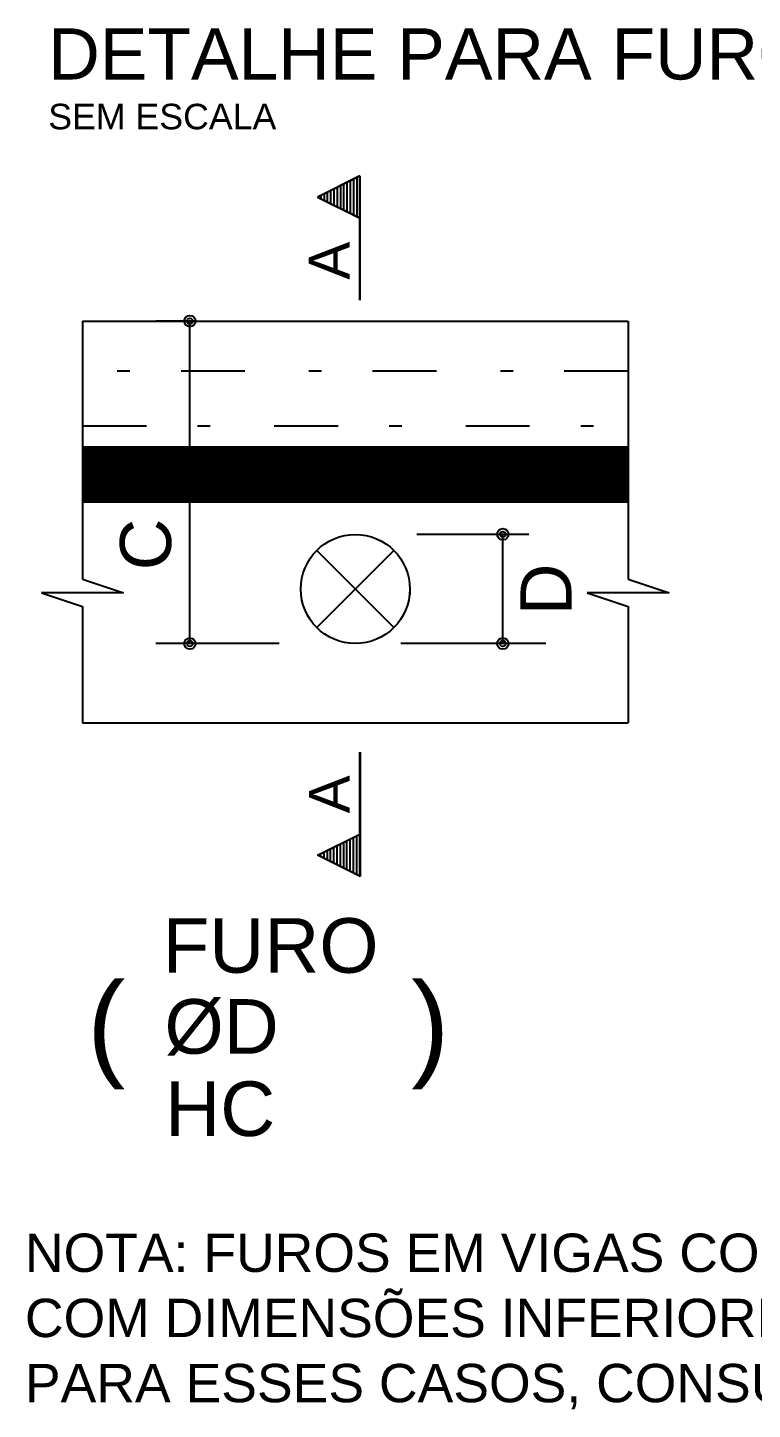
# Model space of a CAD drawing. Extents: x 0 to 119, y 0 to 84.
# Drawn here: x 45.84 to 51.52, y 29.45 to 40.27 of the extents above; entities that cross this region are included whole.
import ezdxf

# ---------------------------------------------------------------- set-up
doc = ezdxf.new("R2010")
doc.units = 0
doc.header["$MEASUREMENT"] = 0
doc.linetypes.add('ESTILO_TQS_0003', pattern=[1.5, 0.5, -0.4, 0.1, -0.5])
for name, color, linetype in [('15', 12, 'CONTINUOUS'), ('29', 9, 'CONTINUOUS'), ('3', 7, 'CONTINUOUS')]:
    doc.layers.add(name, color=color, linetype=linetype)
doc.styles.add('TQS_ARIAL', font='arial.ttf')

msp = doc.modelspace()

# ---------------------------------------------------------------- linework, layer by layer
at = {"layer": '29', "color": 9, "linetype": 'Continuous'}
for p, q in [((46.273098, 36.556754), (46.699498, 36.983851)), ((46.273098, 36.571593), (46.685356, 36.983851)), ((46.273098, 36.585735), (46.671213, 36.983851)), ((46.273098, 36.599878), (46.657071, 36.983851)), ((46.273098, 36.61402), (46.642929, 36.983851)), ((46.273098, 36.628162), (46.628787, 36.983851)), ((46.273098, 36.642304), (46.614645, 36.983851)), ((46.273098, 36.656446), (46.600503, 36.983851)), ((46.273098, 36.670588), (46.586361, 36.983851)), ((46.273098, 36.68473), (46.572218, 36.983851)), ((46.273098, 36.698872), (46.558076, 36.983851)), ((46.273098, 36.713015), (46.543934, 36.983851)), ((46.273098, 36.727157), (46.529792, 36.983851)), ((46.273098, 36.741299), (46.51565, 36.983851)), ((46.273098, 36.755441), (46.501508, 36.983851)), ((46.273098, 36.769583), (46.487366, 36.983851)), ((46.273098, 36.783725), (46.473224, 36.983851)), ((46.273098, 36.797867), (46.459081, 36.983851)), ((46.273098, 36.81201), (46.444939, 36.983851)), ((46.273098, 36.826152), (46.430797, 36.983851)), ((46.273098, 36.840294), (46.416655, 36.983851)), ((46.273098, 36.854436), (46.402513, 36.983851)), ((46.273098, 36.868578), (46.388371, 36.983851)), ((46.273098, 36.88272), (46.374229, 36.983851)), ((46.273098, 36.896862), (46.360086, 36.983851)), ((46.273098, 36.911004), (46.345944, 36.983851)), ((46.273098, 36.925147), (46.331802, 36.983851)), ((46.273098, 36.939289), (46.31766, 36.983851)), ((46.273098, 36.953431), (46.303518, 36.983851)), ((46.273098, 36.967573), (46.289376, 36.983851)), ((46.273098, 36.981715), (46.275234, 36.983851)), ((46.273098, 36.981654), (46.697999, 36.556754)), ((46.273098, 36.967512), (46.683857, 36.556754)), ((46.273098, 36.95337), (46.669714, 36.556754)), ((46.273098, 36.939228), (46.655572, 36.556754)), ((46.273098, 36.925086), (46.64143, 36.556754)), ((46.273098, 36.910943), (46.627288, 36.556754)), ((46.273098, 36.896801), (46.613146, 36.556754)), ((46.273098, 36.882659), (46.599004, 36.556754)), ((46.285044, 36.983851), (46.712141, 36.556754)), ((46.286543, 36.556754), (46.71364, 36.983851)), ((46.299186, 36.983851), (46.726283, 36.556754)), ((46.300685, 36.556754), (46.727782, 36.983851)), ((46.313328, 36.983851), (46.740425, 36.556754)), ((46.314827, 36.556754), (46.741924, 36.983851)), ((46.32747, 36.983851), (46.754567, 36.556754)), ((46.328969, 36.556754), (46.756066, 36.983851)), ((46.341613, 36.983851), (46.768709, 36.556754)), ((46.343112, 36.556754), (46.770208, 36.983851)), ((46.355755, 36.983851), (46.782852, 36.556754)), ((46.357254, 36.556754), (46.78435, 36.983851)), ((46.369897, 36.983851), (46.796994, 36.556754)), ((46.371396, 36.556754), (46.798493, 36.983851)), ((46.384039, 36.983851), (46.811136, 36.556754)), ((46.385538, 36.556754), (46.812635, 36.983851)), ((46.398181, 36.983851), (46.825278, 36.556754)), ((46.39968, 36.556754), (46.826777, 36.983851)), ((46.412323, 36.983851), (46.83942, 36.556754)), ((46.413822, 36.556754), (46.840919, 36.983851)), ((46.426465, 36.983851), (46.853562, 36.556754)), ((46.427964, 36.556754), (46.855061, 36.983851)), ((46.440608, 36.983851), (46.867704, 36.556754)), ((46.442107, 36.556754), (46.869203, 36.983851)), ((46.45475, 36.983851), (46.881846, 36.556754)), ((46.456249, 36.556754), (46.883345, 36.983851)), ((46.468892, 36.983851), (46.895989, 36.556754)), ((46.470391, 36.556754), (46.897488, 36.983851)), ((46.483034, 36.983851), (46.910131, 36.556754)), ((46.484533, 36.556754), (46.91163, 36.983851)), ((46.497176, 36.983851), (46.924273, 36.556754)), ((46.498675, 36.556754), (46.925772, 36.983851)), ((46.511318, 36.983851), (46.938415, 36.556754)), ((46.512817, 36.556754), (46.939914, 36.983851)), ((46.52546, 36.983851), (46.952557, 36.556754)), ((46.526959, 36.556754), (46.954056, 36.983851)), ((46.539602, 36.983851), (46.966699, 36.556754)), ((46.541101, 36.556754), (46.968198, 36.983851)), ((46.553745, 36.983851), (46.980841, 36.556754)), ((46.555244, 36.556754), (46.98234, 36.983851)), ((46.567887, 36.983851), (46.994984, 36.556754)), ((46.569386, 36.556754), (46.996483, 36.983851)), ((46.582029, 36.983851), (47.009126, 36.556754)), ((46.583528, 36.556754), (47.010625, 36.983851)), ((46.596171, 36.983851), (47.023268, 36.556754)), ((46.59767, 36.556754), (47.024767, 36.983851)), ((46.610313, 36.983851), (47.03741, 36.556754)), ((46.611812, 36.556754), (47.038909, 36.983851)), ((46.624455, 36.983851), (47.051552, 36.556754)), ((46.625954, 36.556754), (47.053051, 36.983851)), ((46.638597, 36.983851), (47.065694, 36.556754)), ((46.640096, 36.556754), (47.067193, 36.983851)), ((46.65274, 36.983851), (47.079836, 36.556754)), ((46.654239, 36.556754), (47.081335, 36.983851)), ((46.666882, 36.983851), (47.093979, 36.556754)), ((46.668381, 36.556754), (47.095477, 36.983851)), ((46.681024, 36.983851), (47.108121, 36.556754)), ((46.682523, 36.556754), (47.10962, 36.983851)), ((46.695166, 36.983851), (47.122263, 36.556754)), ((46.696665, 36.556754), (47.123762, 36.983851)), ((46.709308, 36.983851), (47.136405, 36.556754)), ((46.710807, 36.556754), (47.137904, 36.983851)), ((46.72345, 36.983851), (47.150547, 36.556754)), ((46.724949, 36.556754), (47.152046, 36.983851)), ((46.737592, 36.983851), (47.164689, 36.556754)), ((46.739091, 36.556754), (47.166188, 36.983851)), ((46.751735, 36.983851), (47.178831, 36.556754)), ((46.753233, 36.556754), (47.18033, 36.983851)), ((46.765877, 36.983851), (47.192973, 36.556754)), ((46.767376, 36.556754), (47.194472, 36.983851)), ((46.780019, 36.983851), (47.207116, 36.556754)), ((46.781518, 36.556754), (47.208615, 36.983851)), ((46.794161, 36.983851), (47.221258, 36.556754)), ((46.79566, 36.556754), (47.222757, 36.983851)), ((46.808303, 36.983851), (47.2354, 36.556754)), ((46.809802, 36.556754), (47.236899, 36.983851)), ((46.822445, 36.983851), (47.249542, 36.556754)), ((46.823944, 36.556754), (47.251041, 36.983851)), ((46.836587, 36.983851), (47.263684, 36.556754)), ((46.838086, 36.556754), (47.265183, 36.983851)), ((46.850729, 36.983851), (47.277826, 36.556754)), ((46.852228, 36.556754), (47.279325, 36.983851)), ((46.864872, 36.983851), (47.291968, 36.556754)), ((46.866371, 36.556754), (47.293467, 36.983851)), ((46.879014, 36.983851), (47.306111, 36.556754)), ((46.880513, 36.556754), (47.30761, 36.983851)), ((46.893156, 36.983851), (47.320253, 36.556754)), ((46.894655, 36.556754), (47.321752, 36.983851)), ((46.907298, 36.983851), (47.334395, 36.556754)), ((46.908797, 36.556754), (47.335894, 36.983851)), ((46.92144, 36.983851), (47.348537, 36.556754)), ((46.922939, 36.556754), (47.350036, 36.983851)), ((46.935582, 36.983851), (47.362679, 36.556754)), ((46.937081, 36.556754), (47.364178, 36.983851)), ((46.949724, 36.983851), (47.376821, 36.556754)), ((46.951223, 36.556754), (47.37832, 36.983851)), ((46.963867, 36.983851), (47.390963, 36.556754)), ((46.965366, 36.556754), (47.392462, 36.983851)), ((46.978009, 36.983851), (47.405105, 36.556754)), ((46.979508, 36.556754), (47.406604, 36.983851)), ((46.992151, 36.983851), (47.419248, 36.556754)), ((46.99365, 36.556754), (47.420747, 36.983851)), ((47.006293, 36.983851), (47.43339, 36.556754)), ((47.007792, 36.556754), (47.434889, 36.983851)), ((47.020435, 36.983851), (47.447532, 36.556754)), ((47.021934, 36.556754), (47.449031, 36.983851)), ((47.034577, 36.983851), (47.461674, 36.556754)), ((47.036076, 36.556754), (47.463173, 36.983851)), ((47.048719, 36.983851), (47.475816, 36.556754)), ((47.050218, 36.556754), (47.477315, 36.983851)), ((47.062862, 36.983851), (47.489958, 36.556754)), ((47.06436, 36.556754), (47.491457, 36.983851)), ((47.077004, 36.983851), (47.5041, 36.556754)), ((47.078503, 36.556754), (47.505599, 36.983851)), ((47.091146, 36.983851), (47.518243, 36.556754)), ((47.092645, 36.556754), (47.519742, 36.983851)), ((47.105288, 36.983851), (47.532385, 36.556754)), ((47.106787, 36.556754), (47.533884, 36.983851)), ((47.11943, 36.983851), (47.546527, 36.556754)), ((47.120929, 36.556754), (47.548026, 36.983851)), ((47.133572, 36.983851), (47.560669, 36.556754)), ((47.135071, 36.556754), (47.562168, 36.983851)), ((47.147714, 36.983851), (47.574811, 36.556754)), ((47.149213, 36.556754), (47.57631, 36.983851)), ((47.161856, 36.983851), (47.588953, 36.556754)), ((47.163355, 36.556754), (47.590452, 36.983851)), ((47.175999, 36.983851), (47.603095, 36.556754)), ((47.177498, 36.556754), (47.604594, 36.983851)), ((47.190141, 36.983851), (47.617238, 36.556754)), ((47.19164, 36.556754), (47.618736, 36.983851)), ((47.204283, 36.983851), (47.63138, 36.556754)), ((47.205782, 36.556754), (47.632879, 36.983851)), ((47.218425, 36.983851), (47.645522, 36.556754)), ((47.219924, 36.556754), (47.647021, 36.983851)), ((47.232567, 36.983851), (47.659664, 36.556754)), ((47.234066, 36.556754), (47.661163, 36.983851)), ((47.246709, 36.983851), (47.673806, 36.556754)), ((47.248208, 36.556754), (47.675305, 36.983851)), ((47.260851, 36.983851), (47.687948, 36.556754)), ((47.26235, 36.556754), (47.689447, 36.983851)), ((47.274994, 36.983851), (47.70209, 36.556754)), ((47.276493, 36.556754), (47.703589, 36.983851)), ((47.289136, 36.983851), (47.716232, 36.556754)), ((47.290635, 36.556754), (47.717731, 36.983851)), ((47.303278, 36.983851), (47.730375, 36.556754)), ((47.304777, 36.556754), (47.731874, 36.983851)), ((47.31742, 36.983851), (47.744517, 36.556754)), ((47.318919, 36.556754), (47.746016, 36.983851)), ((47.331562, 36.983851), (47.758659, 36.556754)), ((47.333061, 36.556754), (47.760158, 36.983851)), ((47.345704, 36.983851), (47.772801, 36.556754)), ((47.347203, 36.556754), (47.7743, 36.983851)), ((47.359846, 36.983851), (47.786943, 36.556754)), ((47.361345, 36.556754), (47.788442, 36.983851)), ((47.373988, 36.983851), (47.801085, 36.556754)), ((47.375487, 36.556754), (47.802584, 36.983851)), ((47.388131, 36.983851), (47.815227, 36.556754)), ((47.38963, 36.556754), (47.816726, 36.983851)), ((47.402273, 36.983851), (47.82937, 36.556754)), ((47.403772, 36.556754), (47.830869, 36.983851)), ((47.416415, 36.983851), (47.843512, 36.556754)), ((47.417914, 36.556754), (47.845011, 36.983851)), ((47.430557, 36.983851), (47.857654, 36.556754)), ((47.432056, 36.556754), (47.859153, 36.983851)), ((47.444699, 36.983851), (47.871796, 36.556754)), ((47.446198, 36.556754), (47.873295, 36.983851)), ((47.458841, 36.983851), (47.885938, 36.556754)), ((47.46034, 36.556754), (47.887437, 36.983851)), ((47.472983, 36.983851), (47.90008, 36.556754)), ((47.474482, 36.556754), (47.901579, 36.983851)), ((47.487126, 36.983851), (47.914222, 36.556754)), ((47.488625, 36.556754), (47.915721, 36.983851)), ((47.501268, 36.983851), (47.928365, 36.556754)), ((47.502767, 36.556754), (47.929863, 36.983851)), ((47.51541, 36.983851), (47.942507, 36.556754)), ((47.516909, 36.556754), (47.944006, 36.983851)), ((47.529552, 36.983851), (47.956649, 36.556754)), ((47.531051, 36.556754), (47.958148, 36.983851)), ((47.543694, 36.983851), (47.970791, 36.556754)), ((47.545193, 36.556754), (47.97229, 36.983851)), ((47.557836, 36.983851), (47.984933, 36.556754)), ((47.559335, 36.556754), (47.986432, 36.983851)), ((47.571978, 36.983851), (47.999075, 36.556754)), ((47.573477, 36.556754), (48.000574, 36.983851)), ((47.586121, 36.983851), (48.013217, 36.556754)), ((47.587619, 36.556754), (48.014716, 36.983851)), ((47.600263, 36.983851), (48.027359, 36.556754)), ((47.601762, 36.556754), (48.028858, 36.983851)), ((47.614405, 36.983851), (48.041502, 36.556754)), ((47.615904, 36.556754), (48.043001, 36.983851)), ((47.628547, 36.983851), (48.055644, 36.556754)), ((47.630046, 36.556754), (48.057143, 36.983851)), ((47.642689, 36.983851), (48.069786, 36.556754)), ((47.644188, 36.556754), (48.071285, 36.983851)), ((47.656831, 36.983851), (48.083928, 36.556754)), ((47.65833, 36.556754), (48.085427, 36.983851)), ((47.670973, 36.983851), (48.09807, 36.556754)), ((47.672472, 36.556754), (48.099569, 36.983851)), ((47.685115, 36.983851), (48.112212, 36.556754)), ((47.686614, 36.556754), (48.113711, 36.983851)), ((47.699258, 36.983851), (48.126354, 36.556754)), ((47.700757, 36.556754), (48.127853, 36.983851)), ((47.7134, 36.983851), (48.140497, 36.556754)), ((47.714899, 36.556754), (48.141996, 36.983851)), ((47.727542, 36.983851), (48.154639, 36.556754)), ((47.729041, 36.556754), (48.156138, 36.983851)), ((47.741684, 36.983851), (48.168781, 36.556754)), ((47.743183, 36.556754), (48.17028, 36.983851)), ((47.755826, 36.983851), (48.182923, 36.556754)), ((47.757325, 36.556754), (48.184422, 36.983851)), ((47.769968, 36.983851), (48.197065, 36.556754)), ((47.771467, 36.556754), (48.198564, 36.983851)), ((47.78411, 36.983851), (48.211207, 36.556754)), ((47.785609, 36.556754), (48.212706, 36.983851)), ((47.798253, 36.983851), (48.225349, 36.556754)), ((47.799752, 36.556754), (48.226848, 36.983851)), ((47.812395, 36.983851), (48.239491, 36.556754)), ((47.813894, 36.556754), (48.24099, 36.983851)), ((47.826537, 36.983851), (48.253634, 36.556754)), ((47.828036, 36.556754), (48.255133, 36.983851)), ((47.840679, 36.983851), (48.267776, 36.556754)), ((47.842178, 36.556754), (48.269275, 36.983851)), ((47.854821, 36.983851), (48.281918, 36.556754)), ((47.85632, 36.556754), (48.283417, 36.983851)), ((47.868963, 36.983851), (48.29606, 36.556754)), ((47.870462, 36.556754), (48.297559, 36.983851)), ((47.883105, 36.983851), (48.310202, 36.556754)), ((47.884604, 36.556754), (48.311701, 36.983851)), ((47.897248, 36.983851), (48.324344, 36.556754)), ((47.898746, 36.556754), (48.325843, 36.983851)), ((47.91139, 36.983851), (48.338486, 36.556754)), ((47.912889, 36.556754), (48.339985, 36.983851)), ((47.925532, 36.983851), (48.352629, 36.556754)), ((47.927031, 36.556754), (48.354128, 36.983851)), ((47.939674, 36.983851), (48.366771, 36.556754)), ((47.941173, 36.556754), (48.36827, 36.983851)), ((47.953816, 36.983851), (48.380913, 36.556754)), ((47.955315, 36.556754), (48.382412, 36.983851)), ((47.967958, 36.983851), (48.395055, 36.556754)), ((47.969457, 36.556754), (48.396554, 36.983851)), ((47.9821, 36.983851), (48.409197, 36.556754)), ((47.983599, 36.556754), (48.410696, 36.983851)), ((47.996242, 36.983851), (48.423339, 36.556754)), ((47.997741, 36.556754), (48.424838, 36.983851)), ((48.010385, 36.983851), (48.437481, 36.556754)), ((48.011884, 36.556754), (48.43898, 36.983851)), ((48.024527, 36.983851), (48.451624, 36.556754)), ((48.026026, 36.556754), (48.453122, 36.983851)), ((48.038669, 36.983851), (48.465766, 36.556754)), ((48.040168, 36.556754), (48.467265, 36.983851)), ((48.052811, 36.983851), (48.479908, 36.556754)), ((48.05431, 36.556754), (48.481407, 36.983851)), ((48.066953, 36.983851), (48.49405, 36.556754)), ((48.068452, 36.556754), (48.495549, 36.983851)), ((48.081095, 36.983851), (48.508192, 36.556754)), ((48.082594, 36.556754), (48.509691, 36.983851)), ((48.095237, 36.983851), (48.522334, 36.556754)), ((48.096736, 36.556754), (48.523833, 36.983851)), ((48.10938, 36.983851), (48.536476, 36.556754)), ((48.110879, 36.556754), (48.537975, 36.983851)), ((48.123522, 36.983851), (48.550618, 36.556754)), ((48.125021, 36.556754), (48.552117, 36.983851)), ((48.137664, 36.983851), (48.564761, 36.556754)), ((48.139163, 36.556754), (48.56626, 36.983851)), ((48.151806, 36.983851), (48.578903, 36.556754)), ((48.153305, 36.556754), (48.580402, 36.983851)), ((48.165948, 36.983851), (48.593045, 36.556754)), ((48.167447, 36.556754), (48.594544, 36.983851)), ((48.18009, 36.983851), (48.607187, 36.556754)), ((48.181589, 36.556754), (48.608686, 36.983851)), ((48.194232, 36.983851), (48.621329, 36.556754)), ((48.195731, 36.556754), (48.622828, 36.983851)), ((48.208374, 36.983851), (48.635471, 36.556754)), ((48.209873, 36.556754), (48.63697, 36.983851)), ((48.222517, 36.983851), (48.649613, 36.556754)), ((48.224016, 36.556754), (48.651112, 36.983851)), ((48.236659, 36.983851), (48.663756, 36.556754)), ((48.238158, 36.556754), (48.665255, 36.983851)), ((48.250801, 36.983851), (48.677898, 36.556754)), ((48.2523, 36.556754), (48.679397, 36.983851)), ((48.264943, 36.983851), (48.69204, 36.556754)), ((48.266442, 36.556754), (48.693539, 36.983851)), ((48.279085, 36.983851), (48.706182, 36.556754)), ((48.280584, 36.556754), (48.707681, 36.983851)), ((48.293227, 36.983851), (48.720324, 36.556754)), ((48.294726, 36.556754), (48.721823, 36.983851)), ((48.307369, 36.983851), (48.734466, 36.556754)), ((48.308868, 36.556754), (48.735965, 36.983851)), ((48.321512, 36.983851), (48.748608, 36.556754)), ((48.323011, 36.556754), (48.750107, 36.983851)), ((48.335654, 36.983851), (48.762751, 36.556754)), ((48.337153, 36.556754), (48.764249, 36.983851)), ((48.349796, 36.983851), (48.776893, 36.556754)), ((48.351295, 36.556754), (48.778392, 36.983851)), ((48.363938, 36.983851), (48.791035, 36.556754)), ((48.365437, 36.556754), (48.792534, 36.983851)), ((48.37808, 36.983851), (48.805177, 36.556754)), ((48.379579, 36.556754), (48.806676, 36.983851)), ((48.392222, 36.983851), (48.819319, 36.556754)), ((48.393721, 36.556754), (48.820818, 36.983851)), ((48.406364, 36.983851), (48.833461, 36.556754)), ((48.407863, 36.556754), (48.83496, 36.983851)), ((48.420507, 36.983851), (48.847603, 36.556754)), ((48.422005, 36.556754), (48.849102, 36.983851)), ((48.434649, 36.983851), (48.861745, 36.556754)), ((48.436148, 36.556754), (48.863244, 36.983851)), ((48.448791, 36.983851), (48.875888, 36.556754)), ((48.45029, 36.556754), (48.877387, 36.983851)), ((48.462933, 36.983851), (48.89003, 36.556754)), ((48.464432, 36.556754), (48.891529, 36.983851)), ((48.477075, 36.983851), (48.904172, 36.556754)), ((48.478574, 36.556754), (48.905671, 36.983851)), ((48.491217, 36.983851), (48.918314, 36.556754)), ((48.492716, 36.556754), (48.919813, 36.983851)), ((48.505359, 36.983851), (48.932456, 36.556754)), ((48.506858, 36.556754), (48.933955, 36.983851)), ((48.519501, 36.983851), (48.946598, 36.556754)), ((48.521, 36.556754), (48.948097, 36.983851)), ((48.533644, 36.983851), (48.96074, 36.556754)), ((48.535143, 36.556754), (48.962239, 36.983851)), ((48.547786, 36.983851), (48.974883, 36.556754)), ((48.549285, 36.556754), (48.976382, 36.983851)), ((48.561928, 36.983851), (48.989025, 36.556754)), ((48.563427, 36.556754), (48.990524, 36.983851)), ((48.57607, 36.983851), (49.003167, 36.556754)), ((48.577569, 36.556754), (49.004666, 36.983851)), ((48.590212, 36.983851), (49.017309, 36.556754)), ((48.591711, 36.556754), (49.018808, 36.983851)), ((48.604354, 36.983851), (49.031451, 36.556754)), ((48.605853, 36.556754), (49.03295, 36.983851)), ((48.618496, 36.983851), (49.045593, 36.556754)), ((48.619995, 36.556754), (49.047092, 36.983851)), ((48.632639, 36.983851), (49.059735, 36.556754)), ((48.634138, 36.556754), (49.061234, 36.983851)), ((48.646781, 36.983851), (49.073877, 36.556754)), ((48.64828, 36.556754), (49.075376, 36.983851)), ((48.660923, 36.983851), (49.08802, 36.556754)), ((48.662422, 36.556754), (49.089519, 36.983851)), ((48.675065, 36.983851), (49.102162, 36.556754)), ((48.676564, 36.556754), (49.103661, 36.983851)), ((48.689207, 36.983851), (49.116304, 36.556754)), ((48.690706, 36.556754), (49.117803, 36.983851)), ((48.703349, 36.983851), (49.130446, 36.556754)), ((48.704848, 36.556754), (49.131945, 36.983851)), ((48.717491, 36.983851), (49.144588, 36.556754)), ((48.71899, 36.556754), (49.146087, 36.983851)), ((48.731634, 36.983851), (49.15873, 36.556754)), ((48.733132, 36.556754), (49.160229, 36.983851)), ((48.745776, 36.983851), (49.172872, 36.556754)), ((48.747275, 36.556754), (49.174371, 36.983851)), ((48.759918, 36.983851), (49.187015, 36.556754)), ((48.761417, 36.556754), (49.188514, 36.983851)), ((48.77406, 36.983851), (49.201157, 36.556754)), ((48.775559, 36.556754), (49.202656, 36.983851)), ((48.788202, 36.983851), (49.215299, 36.556754)), ((48.789701, 36.556754), (49.216798, 36.983851)), ((48.802344, 36.983851), (49.229441, 36.556754)), ((48.803843, 36.556754), (49.23094, 36.983851)), ((48.816486, 36.983851), (49.243583, 36.556754)), ((48.817985, 36.556754), (49.245082, 36.983851)), ((48.830628, 36.983851), (49.257725, 36.556754)), ((48.832127, 36.556754), (49.259224, 36.983851)), ((48.844771, 36.983851), (49.271867, 36.556754)), ((48.84627, 36.556754), (49.273366, 36.983851)), ((48.858913, 36.983851), (49.28601, 36.556754)), ((48.860412, 36.556754), (49.287508, 36.983851)), ((48.873055, 36.983851), (49.300152, 36.556754)), ((48.874554, 36.556754), (49.301651, 36.983851)), ((48.887197, 36.983851), (49.314294, 36.556754)), ((48.888696, 36.556754), (49.315793, 36.983851)), ((48.901339, 36.983851), (49.328436, 36.556754)), ((48.902838, 36.556754), (49.329935, 36.983851)), ((48.915481, 36.983851), (49.342578, 36.556754)), ((48.91698, 36.556754), (49.344077, 36.983851)), ((48.929623, 36.983851), (49.35672, 36.556754)), ((48.931122, 36.556754), (49.358219, 36.983851)), ((48.943766, 36.983851), (49.370862, 36.556754)), ((48.945265, 36.556754), (49.372361, 36.983851)), ((48.957908, 36.983851), (49.385004, 36.556754)), ((48.959407, 36.556754), (49.386503, 36.983851)), ((48.97205, 36.983851), (49.399147, 36.556754)), ((48.973549, 36.556754), (49.400646, 36.983851)), ((48.986192, 36.983851), (49.413289, 36.556754)), ((48.987691, 36.556754), (49.414788, 36.983851)), ((49.000334, 36.983851), (49.427431, 36.556754)), ((49.001833, 36.556754), (49.42893, 36.983851)), ((49.014476, 36.983851), (49.441573, 36.556754)), ((49.015975, 36.556754), (49.443072, 36.983851)), ((49.028618, 36.983851), (49.455715, 36.556754)), ((49.030117, 36.556754), (49.457214, 36.983851)), ((49.04276, 36.983851), (49.469857, 36.556754)), ((49.044259, 36.556754), (49.471356, 36.983851)), ((49.056903, 36.983851), (49.483999, 36.556754)), ((49.058402, 36.556754), (49.485498, 36.983851)), ((49.071045, 36.983851), (49.498142, 36.556754)), ((49.072544, 36.556754), (49.499641, 36.983851)), ((49.085187, 36.983851), (49.512284, 36.556754)), ((49.086686, 36.556754), (49.513783, 36.983851)), ((49.099329, 36.983851), (49.526426, 36.556754)), ((49.100828, 36.556754), (49.527925, 36.983851)), ((49.113471, 36.983851), (49.540568, 36.556754)), ((49.11497, 36.556754), (49.542067, 36.983851)), ((49.127613, 36.983851), (49.55471, 36.556754)), ((49.129112, 36.556754), (49.556209, 36.983851)), ((49.141755, 36.983851), (49.568852, 36.556754)), ((49.143254, 36.556754), (49.570351, 36.983851)), ((49.155898, 36.983851), (49.582994, 36.556754)), ((49.157397, 36.556754), (49.584493, 36.983851)), ((49.17004, 36.983851), (49.597137, 36.556754)), ((49.171539, 36.556754), (49.598635, 36.983851)), ((49.184182, 36.983851), (49.611279, 36.556754)), ((49.185681, 36.556754), (49.612778, 36.983851)), ((49.198324, 36.983851), (49.625421, 36.556754)), ((49.199823, 36.556754), (49.62692, 36.983851)), ((49.212466, 36.983851), (49.639563, 36.556754)), ((49.213965, 36.556754), (49.641062, 36.983851)), ((49.226608, 36.983851), (49.653705, 36.556754)), ((49.228107, 36.556754), (49.655204, 36.983851)), ((49.24075, 36.983851), (49.667847, 36.556754)), ((49.242249, 36.556754), (49.669346, 36.983851)), ((49.254893, 36.983851), (49.681989, 36.556754)), ((49.256391, 36.556754), (49.683488, 36.983851)), ((49.269035, 36.983851), (49.696131, 36.556754)), ((49.270534, 36.556754), (49.69763, 36.983851)), ((49.283177, 36.983851), (49.710274, 36.556754)), ((49.284676, 36.556754), (49.711773, 36.983851)), ((49.297319, 36.983851), (49.724416, 36.556754)), ((49.298818, 36.556754), (49.725915, 36.983851)), ((49.311461, 36.983851), (49.738558, 36.556754)), ((49.31296, 36.556754), (49.740057, 36.983851)), ((49.325603, 36.983851), (49.7527, 36.556754)), ((49.327102, 36.556754), (49.754199, 36.983851)), ((49.339745, 36.983851), (49.766842, 36.556754)), ((49.341244, 36.556754), (49.768341, 36.983851)), ((49.353887, 36.983851), (49.780984, 36.556754)), ((49.355386, 36.556754), (49.782483, 36.983851)), ((49.36803, 36.983851), (49.795126, 36.556754)), ((49.369529, 36.556754), (49.796625, 36.983851)), ((49.382172, 36.983851), (49.809269, 36.556754)), ((49.383671, 36.556754), (49.810768, 36.983851)), ((49.396314, 36.983851), (49.823411, 36.556754)), ((49.397813, 36.556754), (49.82491, 36.983851)), ((49.410456, 36.983851), (49.837553, 36.556754)), ((49.411955, 36.556754), (49.839052, 36.983851)), ((49.424598, 36.983851), (49.851695, 36.556754)), ((49.426097, 36.556754), (49.853194, 36.983851)), ((49.43874, 36.983851), (49.865837, 36.556754)), ((49.440239, 36.556754), (49.867336, 36.983851)), ((49.452882, 36.983851), (49.879979, 36.556754)), ((49.454381, 36.556754), (49.881478, 36.983851)), ((49.467025, 36.983851), (49.894121, 36.556754)), ((49.468524, 36.556754), (49.89562, 36.983851)), ((49.481167, 36.983851), (49.908264, 36.556754)), ((49.482666, 36.556754), (49.909762, 36.983851)), ((49.495309, 36.983851), (49.922406, 36.556754)), ((49.496808, 36.556754), (49.923905, 36.983851)), ((49.509451, 36.983851), (49.936548, 36.556754)), ((49.51095, 36.556754), (49.938047, 36.983851)), ((49.523593, 36.983851), (49.95069, 36.556754)), ((49.525092, 36.556754), (49.952189, 36.983851)), ((49.537735, 36.983851), (49.964832, 36.556754)), ((49.539234, 36.556754), (49.966331, 36.983851)), ((49.551877, 36.983851), (49.978974, 36.556754)), ((49.553376, 36.556754), (49.980473, 36.983851)), ((49.56602, 36.983851), (49.993116, 36.556754)), ((49.567518, 36.556754), (49.994615, 36.983851)), ((49.580162, 36.983851), (50.007258, 36.556754)), ((49.581661, 36.556754), (50.008757, 36.983851)), ((49.594304, 36.983851), (50.021401, 36.556754)), ((49.595803, 36.556754), (50.0229, 36.983851)), ((49.608446, 36.983851), (50.035543, 36.556754)), ((49.609945, 36.556754), (50.037042, 36.983851)), ((49.622588, 36.983851), (50.049685, 36.556754)), ((49.624087, 36.556754), (50.051184, 36.983851)), ((49.63673, 36.983851), (50.063827, 36.556754)), ((49.638229, 36.556754), (50.065326, 36.983851)), ((49.650872, 36.983851), (50.077969, 36.556754)), ((49.652371, 36.556754), (50.079468, 36.983851)), ((49.665014, 36.983851), (50.092111, 36.556754)), ((49.666513, 36.556754), (50.09361, 36.983851)), ((49.679157, 36.983851), (50.106253, 36.556754)), ((49.680656, 36.556754), (50.107752, 36.983851)), ((49.693299, 36.983851), (50.120396, 36.556754)), ((49.694798, 36.556754), (50.121894, 36.983851)), ((49.707441, 36.983851), (50.134538, 36.556754)), ((49.70894, 36.556754), (50.136037, 36.983851)), ((49.721583, 36.983851), (50.14868, 36.556754)), ((49.723082, 36.556754), (50.150179, 36.983851)), ((49.735725, 36.983851), (50.162822, 36.556754)), ((49.737224, 36.556754), (50.164321, 36.983851)), ((49.749867, 36.983851), (50.176964, 36.556754)), ((49.751366, 36.556754), (50.178463, 36.983851)), ((49.764009, 36.983851), (50.191106, 36.556754)), ((49.765508, 36.556754), (50.192605, 36.983851)), ((49.778152, 36.983851), (50.205248, 36.556754)), ((49.779651, 36.556754), (50.206747, 36.983851)), ((49.792294, 36.983851), (50.21939, 36.556754)), ((49.793793, 36.556754), (50.220889, 36.983851)), ((49.806436, 36.983851), (50.233533, 36.556754)), ((49.807935, 36.556754), (50.235032, 36.983851)), ((49.820578, 36.983851), (50.247675, 36.556754)), ((49.822077, 36.556754), (50.249174, 36.983851)), ((49.83472, 36.983851), (50.261817, 36.556754)), ((49.836219, 36.556754), (50.263316, 36.983851)), ((49.848862, 36.983851), (50.275959, 36.556754)), ((49.850361, 36.556754), (50.277458, 36.983851)), ((49.863004, 36.983851), (50.290101, 36.556754)), ((49.864503, 36.556754), (50.2916, 36.983851)), ((49.877146, 36.983851), (50.304243, 36.556754)), ((49.878645, 36.556754), (50.305742, 36.983851)), ((49.891289, 36.983851), (50.318385, 36.556754)), ((49.892788, 36.556754), (50.319884, 36.983851)), ((49.905431, 36.983851), (50.332528, 36.556754)), ((49.90693, 36.556754), (50.334027, 36.983851)), ((49.919573, 36.983851), (50.34667, 36.556754)), ((49.921072, 36.556754), (50.348169, 36.983851)), ((49.933715, 36.983851), (50.360812, 36.556754)), ((49.935214, 36.556754), (50.362311, 36.983851)), ((49.947857, 36.983851), (50.374954, 36.556754)), ((49.949356, 36.556754), (50.376453, 36.983851)), ((49.961999, 36.983851), (50.389096, 36.556754)), ((49.963498, 36.556754), (50.390595, 36.983851)), ((49.976141, 36.983851), (50.403238, 36.556754)), ((49.97764, 36.556754), (50.404737, 36.983851)), ((49.990284, 36.983851), (50.41738, 36.556754)), ((49.991783, 36.556754), (50.418879, 36.983851)), ((50.004426, 36.983851), (50.431523, 36.556754)), ((50.005925, 36.556754), (50.433021, 36.983851)), ((50.018568, 36.983851), (50.445665, 36.556754)), ((50.020067, 36.556754), (50.447164, 36.983851)), ((50.03271, 36.983851), (50.459807, 36.556754)), ((50.034209, 36.556754), (50.461306, 36.983851)), ((50.046852, 36.983851), (50.473949, 36.556754)), ((50.048351, 36.556754), (50.475448, 36.983851)), ((50.060994, 36.983851), (50.488091, 36.556754)), ((50.062493, 36.556754), (50.48959, 36.983851)), ((50.075136, 36.983851), (50.502233, 36.556754)), ((50.076635, 36.556754), (50.503732, 36.983851)), ((50.089279, 36.983851), (50.516375, 36.556754)), ((50.090777, 36.556754), (50.517874, 36.983851)), ((50.103421, 36.983851), (50.530517, 36.556754)), ((50.10492, 36.556754), (50.532016, 36.983851)), ((50.117563, 36.983851), (50.544066, 36.556754)), ((50.119062, 36.556754), (50.544066, 36.981758)), ((50.131705, 36.983851), (50.544066, 36.571489)), ((50.133204, 36.556754), (50.544066, 36.967616)), ((50.145847, 36.983851), (50.544066, 36.585631)), ((50.147346, 36.556754), (50.544066, 36.953474)), ((50.159989, 36.983851), (50.544066, 36.599773)), ((50.161488, 36.556754), (50.544066, 36.939332)), ((50.174131, 36.983851), (50.544066, 36.613916)), ((50.17563, 36.556754), (50.544066, 36.92519)), ((50.188273, 36.983851), (50.544066, 36.628058)), ((50.189772, 36.556754), (50.544066, 36.911048)), ((50.202416, 36.983851), (50.544066, 36.6422)), ((50.203915, 36.556754), (50.544066, 36.896905)), ((50.216558, 36.983851), (50.544066, 36.656342)), ((50.218057, 36.556754), (50.544066, 36.882763)), ((50.2307, 36.983851), (50.544066, 36.670484)), ((50.244842, 36.983851), (50.544066, 36.684626)), ((50.258984, 36.983851), (50.544066, 36.698768)), ((50.273126, 36.983851), (50.544066, 36.712911)), ((50.287268, 36.983851), (50.544066, 36.727053)), ((50.301411, 36.983851), (50.544066, 36.741195)), ((50.315553, 36.983851), (50.544066, 36.755337)), ((50.329695, 36.983851), (50.544066, 36.769479)), ((50.343837, 36.983851), (50.544066, 36.783621)), ((50.357979, 36.983851), (50.544066, 36.797763)), ((50.372121, 36.983851), (50.544066, 36.811905)), ((50.386263, 36.983851), (50.544066, 36.826048)), ((50.400406, 36.983851), (50.544066, 36.84019)), ((50.414548, 36.983851), (50.544066, 36.854332)), ((50.42869, 36.983851), (50.544066, 36.868474)), ((50.442832, 36.983851), (50.544066, 36.882616)), ((50.456974, 36.983851), (50.544066, 36.896758)), ((50.471116, 36.983851), (50.544066, 36.9109)), ((50.485258, 36.983851), (50.544066, 36.925043)), ((50.4994, 36.983851), (50.544066, 36.939185)), ((50.513543, 36.983851), (50.544066, 36.953327)), ((50.527685, 36.983851), (50.544066, 36.967469)), ((50.541827, 36.983851), (50.544066, 36.981611)), ((46.273098, 36.868517), (46.584862, 36.556754)), ((46.273098, 36.854375), (46.570719, 36.556754)), ((46.273098, 36.840233), (46.556577, 36.556754)), ((46.273098, 36.826091), (46.542435, 36.556754)), ((46.273098, 36.811949), (46.528293, 36.556754)), ((46.273098, 36.797806), (46.514151, 36.556754)), ((46.273098, 36.783664), (46.500009, 36.556754)), ((50.232199, 36.556754), (50.544066, 36.868621)), ((50.246341, 36.556754), (50.544066, 36.854479)), ((50.260483, 36.556754), (50.544066, 36.840337)), ((50.274625, 36.556754), (50.544066, 36.826195)), ((50.288767, 36.556754), (50.544066, 36.812053)), ((50.30291, 36.556754), (50.544066, 36.79791)), ((50.317052, 36.556754), (50.544066, 36.783768)), ((46.273098, 36.769522), (46.485867, 36.556754)), ((46.273098, 36.75538), (46.471725, 36.556754)), ((46.273098, 36.741238), (46.457582, 36.556754)), ((46.273098, 36.727096), (46.44344, 36.556754)), ((46.273098, 36.712954), (46.429298, 36.556754)), ((46.273098, 36.698811), (46.415156, 36.556754)), ((46.273098, 36.684669), (46.401014, 36.556754)), ((46.273098, 36.670527), (46.386872, 36.556754)), ((50.331194, 36.556754), (50.544066, 36.769626)), ((50.345336, 36.556754), (50.544066, 36.755484)), ((50.359478, 36.556754), (50.544066, 36.741342)), ((50.37362, 36.556754), (50.544066, 36.7272)), ((50.387762, 36.556754), (50.544066, 36.713058)), ((50.401904, 36.556754), (50.544066, 36.698915)), ((50.416047, 36.556754), (50.544066, 36.684773)), ((50.430189, 36.556754), (50.544066, 36.670631)), ((46.273098, 36.656385), (46.37273, 36.556754)), ((46.273098, 36.642243), (46.358587, 36.556754)), ((46.273098, 36.628101), (46.344445, 36.556754)), ((46.273098, 36.613959), (46.330303, 36.556754)), ((46.273098, 36.599816), (46.316161, 36.556754)), ((46.273098, 36.585674), (46.302019, 36.556754)), ((46.273098, 36.571532), (46.287877, 36.556754)), ((50.444331, 36.556754), (50.544066, 36.656489)), ((50.458473, 36.556754), (50.544066, 36.642347)), ((50.472615, 36.556754), (50.544066, 36.628205)), ((50.486757, 36.556754), (50.544066, 36.614063)), ((50.500899, 36.556754), (50.544066, 36.599921)), ((50.515042, 36.556754), (50.544066, 36.585778)), ((50.529184, 36.556754), (50.544066, 36.571636))]:
    msp.add_line(p, q, dxfattribs=at)
msp.add_lwpolyline([(46.273098, 36.556754), (50.544066, 36.556754), (50.544066, 36.983851), (46.273098, 36.983851), (46.273098, 36.556754)], dxfattribs=at)
at = {"layer": '3', "color": 7, "linetype": 'Continuous'}
for p, q in [((48.444736, 39.108427), (48.112536, 38.942328)), ((48.443344, 39.106168), (48.11566, 38.942328)), ((48.316967, 39.044543), (48.316967, 38.840112)), ((48.342521, 39.057319), (48.342521, 38.827335)), ((48.368075, 39.070097), (48.368075, 38.814559)), ((48.393629, 39.082874), (48.393629, 38.801781)), ((48.419182, 39.095651), (48.419182, 38.789004)), ((48.443343, 39.106168), (48.443343, 38.134683)), ((48.444736, 38.134683), (48.444736, 39.108427)), ((48.112536, 38.942328), (48.443344, 38.776923)), ((48.115661, 38.942328), (48.443343, 38.778486)), ((48.13809, 38.955104), (48.13809, 38.926933)), ((48.163644, 38.967882), (48.163644, 38.916773)), ((48.189198, 38.980658), (48.189198, 38.903996)), ((48.214752, 38.993435), (48.214752, 38.89122)), ((48.240306, 39.006212), (48.240306, 38.878442)), ((48.265859, 39.018989), (48.265859, 38.865666)), ((48.291413, 39.031765), (48.291413, 38.852889)), ((46.273098, 37.971231), (50.544066, 37.971231)), ((46.273098, 37.971231), (46.273098, 35.951985)), ((47.150832, 37.971231), (46.846884, 37.971231)), ((47.11382, 37.579673), (47.11382, 37.971231)), ((50.544066, 37.971231), (50.544066, 35.951985)), ((47.11382, 35.446888), (47.11382, 37.579673)), ((50.544066, 36.983851), (46.273098, 36.983851)), ((50.544066, 36.556754), (46.273098, 36.556754)), ((48.891142, 36.302503), (49.767571, 36.302503)), ((49.563071, 35.446888), (49.563071, 36.302503)), ((48.710595, 36.17618), (48.107391, 35.572975)), ((48.710289, 35.57246), (48.107526, 36.175224)), ((46.273098, 35.951985), (46.593421, 35.845212)), ((50.544066, 35.951985), (50.864389, 35.845212)), ((46.593421, 35.845212), (45.952776, 35.845212)), ((45.952776, 35.845212), (46.273098, 35.738437)), ((48.835856, 35.874167), (48.835856, 35.8324)), ((50.864389, 35.845212), (50.223744, 35.845212)), ((50.223744, 35.845212), (50.544066, 35.738437)), ((46.273098, 35.738437), (46.273098, 34.82675)), ((50.544066, 35.738437), (50.544066, 34.82675)), ((47.812077, 35.446888), (46.846884, 35.446888)), ((49.901122, 35.446888), (48.765938, 35.446888)), ((46.273098, 34.82675), (50.544066, 34.82675)), ((48.443807, 33.626756), (48.443807, 34.598242)), ((48.445201, 34.598242), (48.445201, 33.624497)), ((48.113, 33.790597), (48.443808, 33.956001)), ((48.116125, 33.790597), (48.443807, 33.954439)), ((48.240769, 33.726713), (48.240769, 33.854482)), ((48.266323, 33.713936), (48.266323, 33.867259)), ((48.291877, 33.701159), (48.291877, 33.880036)), ((48.317431, 33.688383), (48.317431, 33.892813)), ((48.342985, 33.675605), (48.342985, 33.90559)), ((48.368539, 33.662828), (48.368539, 33.918367)), ((48.394093, 33.650051), (48.394093, 33.931143)), ((48.419647, 33.637274), (48.419647, 33.943921)), ((48.445201, 33.624497), (48.113, 33.790597)), ((48.443808, 33.626756), (48.116125, 33.790597)), ((48.138553, 33.77782), (48.138553, 33.805992)), ((48.164107, 33.765044), (48.164107, 33.816152)), ((48.189662, 33.752266), (48.189662, 33.828928)), ((48.215215, 33.73949), (48.215215, 33.841706))]:
    msp.add_line(p, q, dxfattribs=at)
at = {"layer": '3', "color": 7, "linetype": 'ESTILO_TQS_0003'}
for p, q in [((50.544066, 37.579673), (46.273098, 37.579673)), ((46.273098, 37.152576), (50.544066, 37.152576))]:
    msp.add_line(p, q, dxfattribs=at)
at = {"layer": '3', "color": 7, "linetype": 'Continuous'}
for centre, radius in [((47.11382, 37.971231), 0.044445), ((47.11382, 37.971231), 0.022155), ((49.563071, 36.302503), 0.044445), ((48.408582, 35.874167), 0.427097), ((49.563071, 36.302503), 0.022155), ((47.11382, 35.446888), 0.044445), ((49.563071, 35.446888), 0.044445), ((47.11382, 35.446888), 0.022155), ((49.563071, 35.446888), 0.022155)]:
    msp.add_circle(centre, radius, dxfattribs=at)

# ---------------------------------------------------------------- texts
at = {"layer": '15', "color": 12, "linetype": 'Continuous', "style": 'TQS_ARIAL'}
for s, height, p in [('DETALHE PARA FUROS NAS VIGAS', 0.4, (46.00469, 39.862116)), ('SEM ESCALA', 0.2, (46.00469, 39.472116)), ('NOTA: FUROS EM VIGAS COM DIMENSÕES INFERIORES OU IGUAIS A 8 CM E FUROS EM LAJES ', 0.3, (45.821877, 30.529027)), ('COM DIMENSÕES INFERIORES OU IGUAIS A 20 CM NÃO SERÃO REPRESENTADOS NA FORMA.', 0.3, (45.821877, 30.019027)), ('PARA ESSES CASOS, CONSULTAR OS PROJETOS COMPLEMENTARES ESPECÍFICOS.', 0.3, (45.821877, 29.509027))]:
    msp.add_text(s, height=height, dxfattribs=at).set_placement(p)
at = {"layer": '3', "color": 7, "linetype": 'Continuous', "style": 'TQS_ARIAL'}
for s, height, p in [('A', 0.320323, (48.364655, 38.294845)), ('C', 0.4, (46.966375, 36.021007)), ('D', 0.4, (50.101084, 35.669588)), ('A', 0.320323, (48.365119, 34.117758))]:
    msp.add_text(s, height=height, rotation=90, dxfattribs=at).set_placement(p)
for s, height, p in [('FURO', 0.427097, (46.900524, 32.870531)), ('(         )', 0.641, (46.309026, 32.151229)), ('%%cD', 0.427097, (46.914458, 32.236954)), ('HC', 0.427097, (46.920245, 31.592842))]:
    msp.add_text(s, height=height, dxfattribs=at).set_placement(p)

doc.saveas('drawing.dxf')
